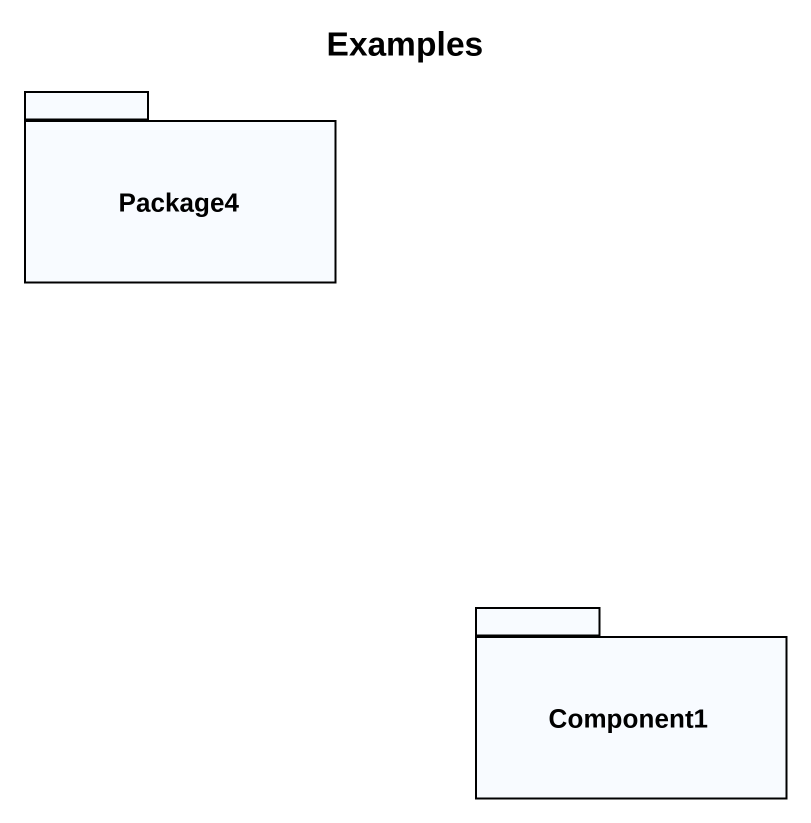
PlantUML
@startuml
title Examples
package Package4 {
}
package Component1 {
}
@enduml
